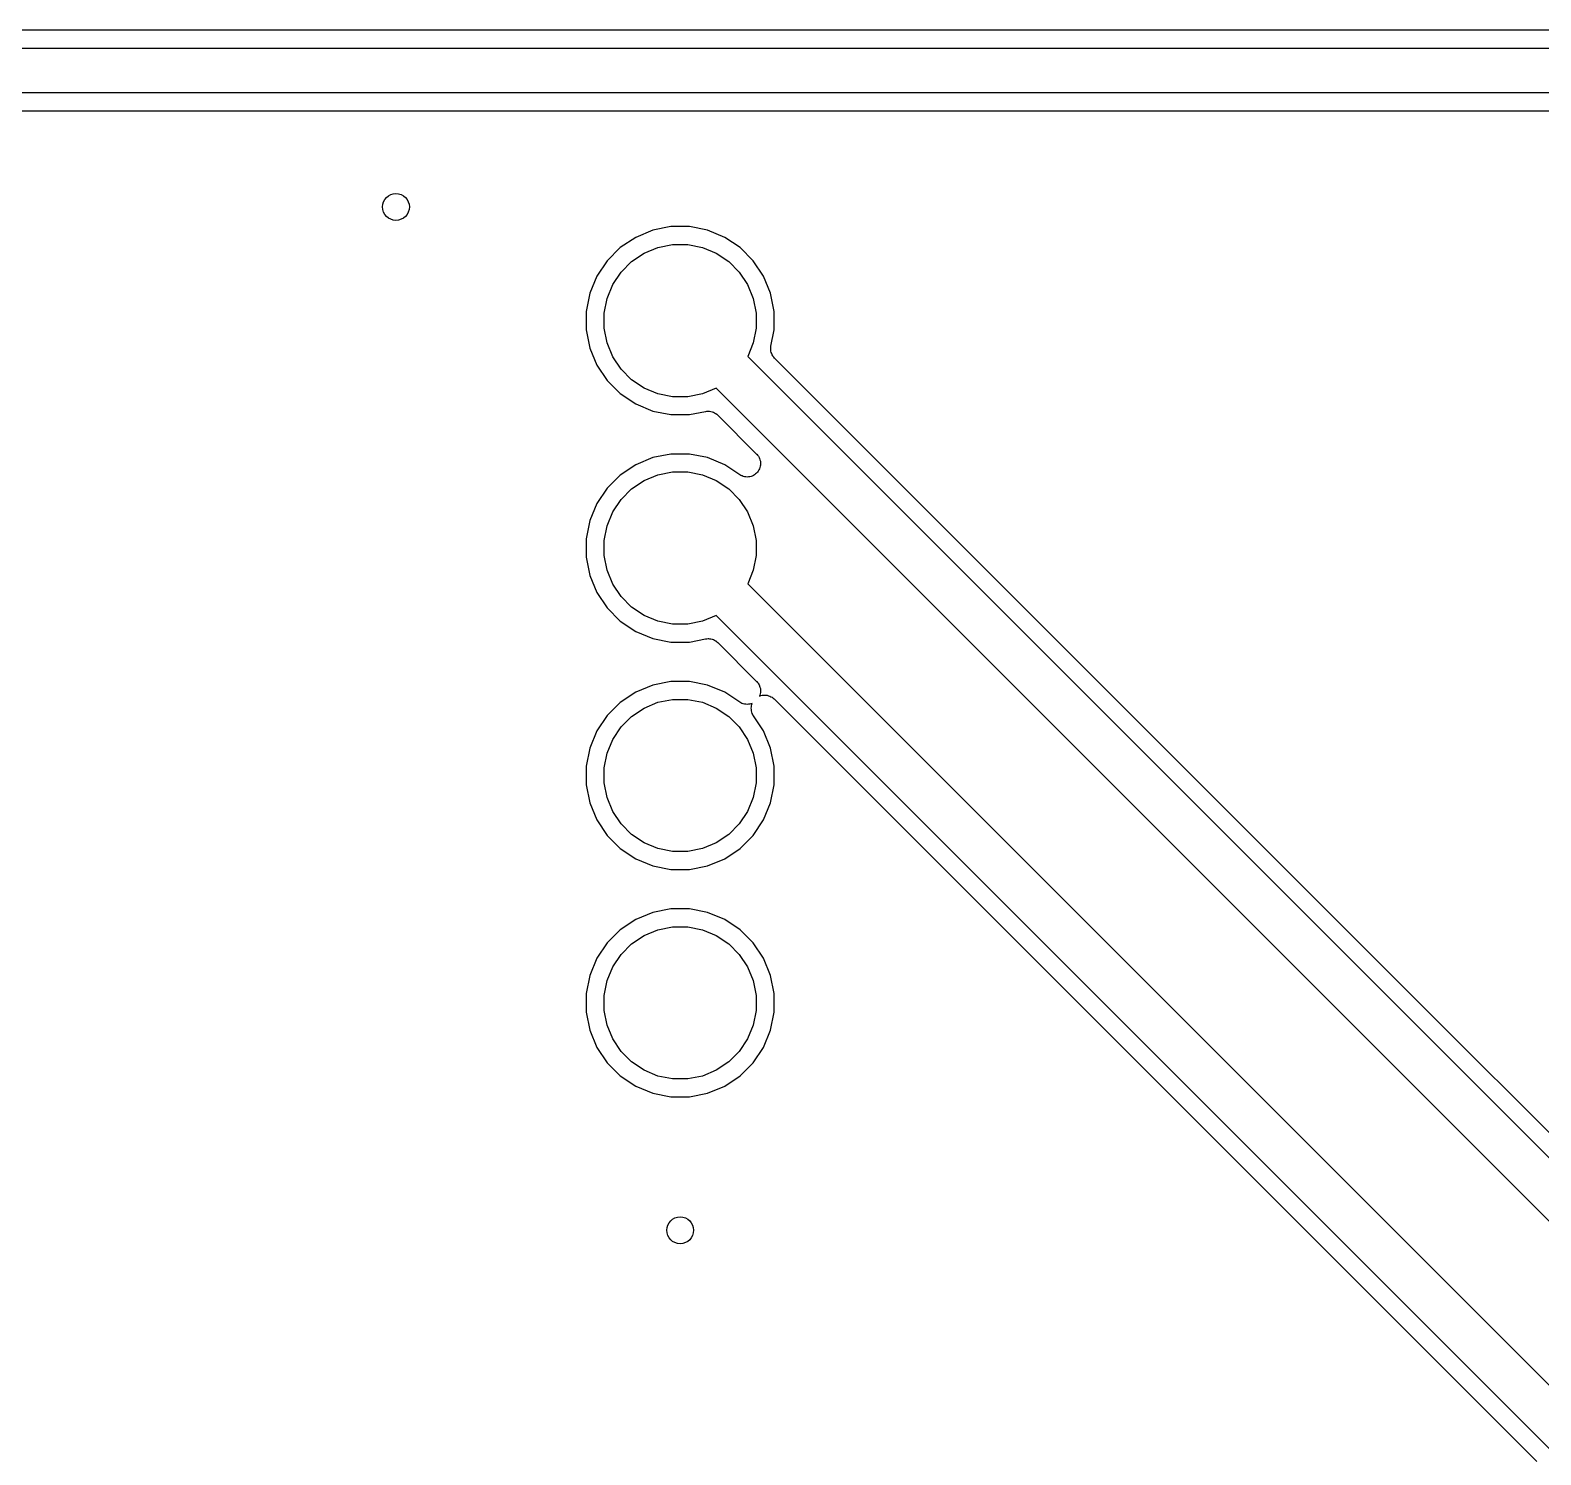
# Model space of a CAD drawing. Extents: x 86.1 to 155.4, y -71.6 to -29.3.
# Drawn here: x 103.23 to 120.1, y -63.47 to -47.56 of the extents above; entities that cross this region are included whole.
import ezdxf

# ---------------------------------------------------------------- set-up
doc = ezdxf.new("R2010")
doc.units = 0
doc.layers.add('BLACK', color=7, linetype='CONTINUOUS')

msp = doc.modelspace()

# ---------------------------------------------------------------- linework, layer by layer
at = {"layer": 'BLACK', "linetype": 'CONTINUOUS'}
for p, q in [((130.573, -47.556), (90.4535, -47.556)), ((90.4363, -47.756), (130.59, -47.756)), ((130.498, -48.256), (90.5276, -48.256)), ((90.6725, -48.456), (130.353, -48.456)), ((110.387, -49.75), (110.184, -49.7904)), ((110.593, -49.75), (110.387, -49.75)), ((110.796, -49.7904), (110.593, -49.75)), ((109.993, -49.8695), (109.821, -49.9844)), ((110.184, -49.7904), (109.993, -49.8695)), ((110.987, -49.8695), (110.796, -49.7904)), ((111.159, -49.9844), (110.987, -49.8695)), ((109.821, -49.9844), (109.674, -50.1307)), ((109.948, -50.1398), (110.087, -50.0467)), ((110.087, -50.0467), (110.242, -49.9827)), ((110.242, -49.9827), (110.406, -49.95)), ((110.406, -49.95), (110.574, -49.95)), ((110.574, -49.95), (110.738, -49.9827)), ((110.738, -49.9827), (110.893, -50.0467)), ((110.893, -50.0467), (111.032, -50.1398)), ((111.306, -50.1307), (111.159, -49.9844)), ((109.674, -50.1307), (109.56, -50.3026)), ((109.737, -50.3974), (109.83, -50.2582)), ((109.83, -50.2582), (109.948, -50.1398)), ((111.032, -50.1398), (111.15, -50.2582)), ((111.15, -50.2582), (111.243, -50.3974)), ((111.42, -50.3026), (111.306, -50.1307)), ((109.56, -50.3026), (109.48, -50.4937)), ((109.673, -50.5521), (109.737, -50.3974)), ((111.243, -50.3974), (111.307, -50.5521)), ((111.5, -50.4937), (111.42, -50.3026)), ((109.48, -50.4937), (109.44, -50.6966)), ((109.64, -50.7163), (109.673, -50.5521)), ((111.307, -50.5521), (111.34, -50.7163)), ((111.54, -50.6966), (111.5, -50.4937)), ((109.44, -50.6966), (109.44, -50.9034)), ((109.64, -50.8837), (109.64, -50.7163)), ((111.34, -50.7163), (111.34, -50.8837)), ((111.54, -50.9034), (111.54, -50.6966)), ((109.44, -50.9034), (109.48, -51.1063)), ((109.673, -51.0479), (109.64, -50.8837)), ((111.34, -50.8837), (111.307, -51.0479)), ((111.504, -51.0835), (111.54, -50.9034)), ((109.48, -51.1063), (109.56, -51.2974)), ((109.737, -51.2026), (109.673, -51.0479)), ((111.307, -51.0479), (111.244, -51.2006)), ((111.501, -51.1112), (111.503, -51.0974)), ((111.501, -51.1119), (111.501, -51.1112)), ((111.501, -51.1126), (111.501, -51.1119)), ((111.503, -51.1265), (111.501, -51.1126)), ((111.503, -51.0974), (111.504, -51.0835)), ((109.83, -51.3418), (109.737, -51.2026)), ((111.244, -51.2006), (121.516, -61.472)), ((111.504, -51.1404), (111.503, -51.1265)), ((111.504, -51.1411), (111.504, -51.1404)), ((111.504, -51.1418), (111.504, -51.1411)), ((111.508, -51.1552), (111.504, -51.1418)), ((111.512, -51.1685), (111.508, -51.1552)), ((111.512, -51.1691), (111.512, -51.1685)), ((111.513, -51.1698), (111.512, -51.1691)), ((111.519, -51.1821), (111.513, -51.1698)), ((111.525, -51.1945), (111.519, -51.1821)), ((111.526, -51.195), (111.525, -51.1945)), ((111.526, -51.1957), (111.526, -51.195)), ((111.535, -51.2065), (111.526, -51.1957)), ((111.544, -51.2173), (111.535, -51.2065)), ((111.545, -51.2183), (111.544, -51.2173)), ((111.545, -51.2184), (111.545, -51.2183)), ((111.545, -51.2188), (111.545, -51.2184)), ((111.545, -51.2184), (111.545, -51.2184)), ((118.734, -58.4079), (111.545, -51.2188)), ((109.56, -51.2974), (109.674, -51.4693)), ((109.948, -51.4602), (109.83, -51.3418)), ((110.087, -51.5533), (109.948, -51.4602)), ((109.674, -51.4693), (109.821, -51.6156)), ((109.821, -51.6156), (109.993, -51.7305)), ((110.242, -51.6173), (110.087, -51.5533)), ((110.406, -51.65), (110.242, -51.6173)), ((110.738, -51.6173), (110.574, -51.65)), ((110.891, -51.5541), (110.738, -51.6173)), ((121.227, -61.8901), (110.891, -51.5541)), ((109.993, -51.7305), (110.184, -51.8096)), ((110.574, -51.65), (110.406, -51.65)), ((110.184, -51.8096), (110.387, -51.85)), ((110.387, -51.85), (110.593, -51.85)), ((110.593, -51.85), (110.774, -51.8142)), ((110.774, -51.814), (110.776, -51.8138)), ((110.774, -51.8141), (110.774, -51.814)), ((110.774, -51.8142), (110.774, -51.8141)), ((110.774, -51.8141), (110.774, -51.8141)), ((110.776, -51.8138), (110.789, -51.8126)), ((110.789, -51.8126), (110.803, -51.8113)), ((110.803, -51.8113), (110.804, -51.8114)), ((110.804, -51.8114), (110.805, -51.8113)), ((110.805, -51.8113), (110.819, -51.8128)), ((110.819, -51.8128), (110.832, -51.8143)), ((110.832, -51.8143), (110.833, -51.8145)), ((110.833, -51.8145), (110.834, -51.8145)), ((110.834, -51.8145), (110.847, -51.8187)), ((110.847, -51.8187), (110.86, -51.8228)), ((110.86, -51.8228), (110.861, -51.8232)), ((110.861, -51.8232), (110.862, -51.8234)), ((110.862, -51.8234), (110.874, -51.8301)), ((110.874, -51.8301), (110.886, -51.8366)), ((110.886, -51.8366), (110.887, -51.8371)), ((110.887, -51.8371), (110.887, -51.8375)), ((110.887, -51.8375), (110.898, -51.8464)), ((110.898, -51.8464), (110.909, -51.8552)), ((110.909, -51.8552), (111.344, -52.2906)), ((110.387, -52.29), (110.184, -52.3304)), ((110.593, -52.29), (110.387, -52.29)), ((110.796, -52.3304), (110.593, -52.29)), ((111.344, -52.2906), (111.346, -52.292)), ((111.346, -52.292), (111.346, -52.292)), ((111.346, -52.292), (111.346, -52.292)), ((111.346, -52.292), (111.346, -52.2921)), ((111.346, -52.2921), (111.355, -52.3037)), ((111.355, -52.3037), (111.364, -52.3149)), ((109.993, -52.4095), (109.821, -52.5244)), ((110.184, -52.3304), (109.993, -52.4095)), ((110.987, -52.4095), (110.796, -52.3304)), ((111.155, -52.5214), (110.987, -52.4095)), ((111.369, -52.4681), (111.362, -52.4809)), ((111.364, -52.3149), (111.364, -52.3149)), ((111.364, -52.3149), (111.364, -52.315)), ((111.364, -52.315), (111.371, -52.3282)), ((111.376, -52.4553), (111.369, -52.4681)), ((111.371, -52.3282), (111.377, -52.3408)), ((111.381, -52.441), (111.376, -52.4551)), ((111.376, -52.4551), (111.376, -52.4552)), ((111.376, -52.4552), (111.376, -52.4553)), ((111.377, -52.3408), (111.377, -52.3409)), ((111.377, -52.3409), (111.377, -52.341)), ((111.377, -52.341), (111.381, -52.3542)), ((111.381, -52.3542), (111.386, -52.3689)), ((111.385, -52.4273), (111.381, -52.441)), ((111.387, -52.4127), (111.385, -52.4272)), ((111.385, -52.4272), (111.385, -52.4273)), ((111.385, -52.4273), (111.385, -52.4273)), ((111.386, -52.3689), (111.386, -52.369)), ((111.386, -52.369), (111.386, -52.3691)), ((111.386, -52.3691), (111.387, -52.3824)), ((111.387, -52.3824), (111.388, -52.3981)), ((111.388, -52.3982), (111.387, -52.4127)), ((111.388, -52.3981), (111.388, -52.3982)), ((111.388, -52.3982), (111.388, -52.3982)), ((109.821, -52.5244), (109.674, -52.6707)), ((109.948, -52.6798), (110.087, -52.5867)), ((110.087, -52.5867), (110.242, -52.5227)), ((110.242, -52.5227), (110.406, -52.49)), ((110.406, -52.49), (110.574, -52.49)), ((110.574, -52.49), (110.738, -52.5227)), ((110.738, -52.5227), (110.893, -52.5867)), ((110.893, -52.5867), (111.032, -52.6798)), ((111.168, -52.5282), (111.155, -52.5214)), ((111.18, -52.5351), (111.168, -52.5282)), ((111.181, -52.5352), (111.18, -52.5351)), ((111.194, -52.5393), (111.181, -52.5352)), ((111.181, -52.5352), (111.181, -52.5352)), ((111.208, -52.5437), (111.194, -52.5393)), ((111.209, -52.5437), (111.208, -52.5437)), ((111.224, -52.5452), (111.209, -52.5437)), ((111.209, -52.5437), (111.209, -52.5437)), ((111.238, -52.5467), (111.224, -52.5452)), ((111.253, -52.5452), (111.238, -52.5467)), ((111.238, -52.5467), (111.238, -52.5466)), ((111.238, -52.5466), (111.238, -52.5467)), ((111.267, -52.5439), (111.253, -52.5452)), ((111.282, -52.5395), (111.267, -52.5439)), ((111.267, -52.5439), (111.267, -52.5439)), ((111.267, -52.5439), (111.267, -52.5439)), ((111.295, -52.5355), (111.282, -52.5395)), ((111.309, -52.5282), (111.295, -52.5355)), ((111.295, -52.5355), (111.295, -52.5355)), ((111.295, -52.5355), (111.295, -52.5355)), ((111.321, -52.5219), (111.309, -52.5282)), ((111.332, -52.5125), (111.321, -52.5218)), ((111.321, -52.5218), (111.321, -52.5218)), ((111.321, -52.5218), (111.321, -52.5219)), ((111.343, -52.5035), (111.332, -52.5125)), ((111.344, -52.5034), (111.343, -52.5034)), ((111.343, -52.5034), (111.343, -52.5035)), ((111.353, -52.4926), (111.344, -52.5034)), ((111.362, -52.481), (111.353, -52.4926)), ((111.362, -52.4809), (111.362, -52.4809)), ((111.362, -52.4809), (111.362, -52.481)), ((109.674, -52.6707), (109.56, -52.8426)), ((109.737, -52.9374), (109.83, -52.7982)), ((109.83, -52.7982), (109.948, -52.6798)), ((111.032, -52.6798), (111.15, -52.7982)), ((111.15, -52.7982), (111.243, -52.9374)), ((109.56, -52.8426), (109.48, -53.0337)), ((109.673, -53.0921), (109.737, -52.9374)), ((111.243, -52.9374), (111.307, -53.0921)), ((109.48, -53.0337), (109.44, -53.2366)), ((109.64, -53.2563), (109.673, -53.0921)), ((111.307, -53.0921), (111.34, -53.2563)), ((109.44, -53.2366), (109.44, -53.4434)), ((109.64, -53.4237), (109.64, -53.2563)), ((111.34, -53.2563), (111.34, -53.4237)), ((109.44, -53.4434), (109.48, -53.6463)), ((109.673, -53.5879), (109.64, -53.4237)), ((111.34, -53.4237), (111.307, -53.5879)), ((109.48, -53.6463), (109.56, -53.8374)), ((109.737, -53.7426), (109.673, -53.5879)), ((111.307, -53.5879), (111.244, -53.7406)), ((109.83, -53.8818), (109.737, -53.7426)), ((111.244, -53.7406), (120.5, -62.996)), ((109.56, -53.8374), (109.674, -54.0093)), ((109.948, -54.0002), (109.83, -53.8818)), ((109.674, -54.0093), (109.821, -54.1556)), ((109.821, -54.1556), (109.993, -54.2705)), ((110.087, -54.0933), (109.948, -54.0002)), ((110.242, -54.1573), (110.087, -54.0933)), ((110.406, -54.19), (110.242, -54.1573)), ((110.738, -54.1573), (110.574, -54.19)), ((110.891, -54.0941), (110.738, -54.1573)), ((120.211, -63.4141), (110.891, -54.0941)), ((109.993, -54.2705), (110.184, -54.3496)), ((110.574, -54.19), (110.406, -54.19)), ((110.184, -54.3496), (110.387, -54.39)), ((110.387, -54.39), (110.593, -54.39)), ((110.593, -54.39), (110.774, -54.3542)), ((110.774, -54.354), (110.776, -54.3538)), ((110.774, -54.3541), (110.774, -54.354)), ((110.774, -54.3542), (110.774, -54.3541)), ((110.774, -54.3541), (110.774, -54.3541)), ((110.776, -54.3538), (110.789, -54.3526)), ((110.789, -54.3526), (110.803, -54.3513)), ((110.803, -54.3513), (110.804, -54.3514)), ((110.804, -54.3514), (110.805, -54.3513)), ((110.805, -54.3513), (110.819, -54.3528)), ((110.819, -54.3528), (110.832, -54.3543)), ((110.832, -54.3543), (110.833, -54.3545)), ((110.833, -54.3545), (110.834, -54.3545)), ((110.834, -54.3545), (110.847, -54.3587)), ((110.847, -54.3587), (110.86, -54.3628)), ((110.86, -54.3628), (110.861, -54.3632)), ((110.861, -54.3632), (110.862, -54.3634)), ((110.862, -54.3634), (110.874, -54.3701)), ((110.874, -54.3701), (110.886, -54.3766)), ((110.886, -54.3766), (110.887, -54.3771)), ((110.887, -54.3771), (110.887, -54.3775)), ((110.887, -54.3775), (110.898, -54.3864)), ((110.898, -54.3864), (110.909, -54.3952)), ((110.909, -54.3952), (111.344, -54.8306)), ((110.387, -54.83), (110.184, -54.8704)), ((110.593, -54.83), (110.387, -54.83)), ((110.796, -54.8704), (110.593, -54.83)), ((111.344, -54.8306), (111.346, -54.832)), ((111.346, -54.832), (111.346, -54.832)), ((111.346, -54.832), (111.346, -54.832)), ((111.346, -54.832), (111.346, -54.8321)), ((111.346, -54.8321), (111.355, -54.8432)), ((109.993, -54.9495), (109.821, -55.0644)), ((110.184, -54.8704), (109.993, -54.9495)), ((110.987, -54.9495), (110.796, -54.8704)), ((111.155, -55.0614), (110.987, -54.9495)), ((111.355, -54.8432), (111.364, -54.8548)), ((111.364, -54.8548), (111.364, -54.8549)), ((111.364, -54.8549), (111.364, -54.855)), ((111.364, -54.855), (111.371, -54.8677)), ((111.371, -54.8677), (111.377, -54.8808)), ((111.377, -54.8808), (111.377, -54.8809)), ((111.377, -54.8809), (111.377, -54.881)), ((111.377, -54.881), (111.381, -54.8939)), ((111.38, -54.9819), (111.377, -54.9929)), ((111.377, -54.9929), (111.39, -54.9889)), ((111.385, -54.9673), (111.38, -54.9819)), ((111.381, -54.8939), (111.386, -54.9089)), ((111.387, -54.9527), (111.385, -54.9672)), ((111.385, -54.9672), (111.385, -54.9673)), ((111.385, -54.9673), (111.385, -54.9673)), ((111.386, -54.9089), (111.386, -54.909)), ((111.386, -54.909), (111.386, -54.9091)), ((111.386, -54.9091), (111.387, -54.9232)), ((111.387, -54.9232), (111.388, -54.9381)), ((111.388, -54.9382), (111.387, -54.9527)), ((111.388, -54.9381), (111.388, -54.9382)), ((111.388, -54.9382), (111.388, -54.9382)), ((111.39, -54.9889), (111.405, -54.9846)), ((111.405, -54.9846), (111.419, -54.9833)), ((111.405, -54.9846), (111.405, -54.9846)), ((111.405, -54.9846), (111.405, -54.9846)), ((111.419, -54.9833), (111.434, -54.9819)), ((111.434, -54.9819), (111.434, -54.9819)), ((111.434, -54.9819), (111.434, -54.9819)), ((111.434, -54.9819), (111.449, -54.9834)), ((111.449, -54.9834), (111.463, -54.9848)), ((111.463, -54.9848), (111.463, -54.9848)), ((111.463, -54.9848), (111.463, -54.9849)), ((111.463, -54.9849), (111.477, -54.9891)), ((111.477, -54.9891), (111.491, -54.9934)), ((111.491, -54.9934), (111.491, -54.9934)), ((111.491, -54.9934), (111.491, -54.9934)), ((111.491, -54.9934), (111.504, -55.0004)), ((111.504, -55.0004), (111.517, -55.0072)), ((109.821, -55.0644), (109.674, -55.2107)), ((109.948, -55.2198), (110.087, -55.1267)), ((110.087, -55.1267), (110.242, -55.0627)), ((110.242, -55.0627), (110.406, -55.03)), ((110.406, -55.03), (110.574, -55.03)), ((110.574, -55.03), (110.738, -55.0627)), ((110.738, -55.0627), (110.893, -55.1267)), ((110.893, -55.1267), (111.032, -55.2198)), ((111.167, -55.0681), (111.155, -55.0614)), ((111.18, -55.0751), (111.167, -55.0681)), ((111.181, -55.0752), (111.18, -55.0751)), ((111.195, -55.0794), (111.181, -55.0752)), ((111.181, -55.0752), (111.181, -55.0752)), ((111.208, -55.0837), (111.195, -55.0794)), ((111.209, -55.0837), (111.208, -55.0837)), ((111.223, -55.0852), (111.209, -55.0837)), ((111.209, -55.0837), (111.209, -55.0837)), ((111.238, -55.0867), (111.223, -55.0852)), ((111.252, -55.0853), (111.238, -55.0867)), ((111.238, -55.0867), (111.238, -55.0866)), ((111.238, -55.0866), (111.238, -55.0867)), ((111.267, -55.0839), (111.252, -55.0853)), ((111.281, -55.0796), (111.267, -55.0839)), ((111.267, -55.0839), (111.267, -55.0839)), ((111.267, -55.0839), (111.267, -55.0839)), ((111.295, -55.0756), (111.281, -55.0796)), ((111.283, -55.1302), (111.285, -55.1154)), ((111.283, -55.1303), (111.283, -55.1302)), ((111.283, -55.1302), (111.283, -55.1302)), ((111.285, -55.1452), (111.283, -55.1303)), ((111.285, -55.1154), (111.287, -55.1012)), ((111.286, -55.1593), (111.285, -55.1452)), ((111.286, -55.1594), (111.286, -55.1593)), ((111.286, -55.1595), (111.286, -55.1594)), ((111.29, -55.1726), (111.286, -55.1595)), ((111.287, -55.1011), (111.291, -55.0871)), ((111.287, -55.1012), (111.287, -55.1011)), ((111.287, -55.1011), (111.287, -55.1011)), ((111.294, -55.1875), (111.29, -55.1726)), ((111.291, -55.0871), (111.295, -55.0756)), ((111.517, -55.0072), (111.517, -55.0073)), ((111.517, -55.0073), (111.517, -55.0073)), ((111.517, -55.0073), (111.529, -55.0168)), ((111.529, -55.0168), (111.539, -55.0258)), ((111.539, -55.0258), (120.057, -63.5434)), ((109.674, -55.2107), (109.56, -55.3826)), ((109.737, -55.4774), (109.83, -55.3382)), ((109.83, -55.3382), (109.948, -55.2198)), ((111.032, -55.2198), (111.15, -55.3382)), ((111.15, -55.3382), (111.243, -55.4774)), ((111.294, -55.1876), (111.294, -55.1875)), ((111.294, -55.1875), (111.294, -55.1875)), ((111.301, -55.2006), (111.294, -55.1876)), ((111.307, -55.2135), (111.301, -55.2006)), ((111.308, -55.2135), (111.307, -55.2135)), ((111.308, -55.2136), (111.308, -55.2135)), ((111.309, -55.2152), (111.308, -55.2136)), ((111.308, -55.2136), (111.308, -55.2136)), ((111.42, -55.3826), (111.309, -55.2152)), ((109.56, -55.3826), (109.48, -55.5737)), ((109.673, -55.6321), (109.737, -55.4774)), ((111.243, -55.4774), (111.307, -55.6321)), ((111.5, -55.5737), (111.42, -55.3826)), ((109.48, -55.5737), (109.44, -55.7766)), ((109.64, -55.7963), (109.673, -55.6321)), ((111.307, -55.6321), (111.34, -55.7963)), ((111.54, -55.7766), (111.5, -55.5737)), ((109.44, -55.7766), (109.44, -55.9834)), ((109.64, -55.9637), (109.64, -55.7963)), ((111.34, -55.7963), (111.34, -55.9637)), ((111.54, -55.9834), (111.54, -55.7766)), ((109.44, -55.9834), (109.48, -56.1863)), ((109.673, -56.1279), (109.64, -55.9637)), ((111.34, -55.9637), (111.307, -56.1279)), ((111.5, -56.1863), (111.54, -55.9834)), ((109.48, -56.1863), (109.56, -56.3774)), ((109.737, -56.2826), (109.673, -56.1279)), ((111.307, -56.1279), (111.243, -56.2826)), ((111.42, -56.3774), (111.5, -56.1863)), ((109.83, -56.4218), (109.737, -56.2826)), ((111.243, -56.2826), (111.15, -56.4218)), ((109.56, -56.3774), (109.674, -56.5493)), ((109.948, -56.5402), (109.83, -56.4218)), ((111.15, -56.4218), (111.032, -56.5402)), ((111.306, -56.5493), (111.42, -56.3774)), ((109.674, -56.5493), (109.821, -56.6956)), ((110.087, -56.6333), (109.948, -56.5402)), ((110.242, -56.6973), (110.087, -56.6333)), ((110.893, -56.6333), (110.738, -56.6973)), ((111.032, -56.5402), (110.893, -56.6333)), ((111.159, -56.6956), (111.306, -56.5493)), ((109.821, -56.6956), (109.993, -56.8105)), ((109.993, -56.8105), (110.184, -56.8896)), ((110.406, -56.73), (110.242, -56.6973)), ((110.574, -56.73), (110.406, -56.73)), ((110.738, -56.6973), (110.574, -56.73)), ((110.796, -56.8896), (110.987, -56.8105)), ((110.987, -56.8105), (111.159, -56.6956)), ((110.184, -56.8896), (110.387, -56.93)), ((110.387, -56.93), (110.593, -56.93)), ((110.593, -56.93), (110.796, -56.8896)), ((109.993, -57.4895), (109.821, -57.6044)), ((110.184, -57.4104), (109.993, -57.4895)), ((110.387, -57.37), (110.184, -57.4104)), ((110.593, -57.37), (110.387, -57.37)), ((110.796, -57.4104), (110.593, -57.37)), ((110.987, -57.4895), (110.796, -57.4104)), ((111.159, -57.6044), (110.987, -57.4895)), ((109.821, -57.6044), (109.674, -57.7507)), ((109.948, -57.7598), (110.087, -57.6667)), ((110.087, -57.6667), (110.242, -57.6027)), ((110.242, -57.6027), (110.406, -57.57)), ((110.406, -57.57), (110.574, -57.57)), ((110.574, -57.57), (110.738, -57.6027)), ((110.738, -57.6027), (110.893, -57.6667)), ((110.893, -57.6667), (111.032, -57.7598)), ((111.306, -57.7507), (111.159, -57.6044)), ((109.674, -57.7507), (109.56, -57.9226)), ((109.83, -57.8782), (109.948, -57.7598)), ((111.032, -57.7598), (111.15, -57.8782)), ((111.42, -57.9226), (111.306, -57.7507)), ((109.56, -57.9226), (109.48, -58.1137)), ((109.673, -58.1721), (109.737, -58.0174)), ((109.737, -58.0174), (109.83, -57.8782)), ((111.15, -57.8782), (111.243, -58.0174)), ((111.243, -58.0174), (111.307, -58.1721)), ((111.5, -58.1137), (111.42, -57.9226)), ((109.48, -58.1137), (109.44, -58.3166)), ((109.64, -58.3363), (109.673, -58.1721)), ((111.307, -58.1721), (111.34, -58.3363)), ((111.54, -58.3166), (111.5, -58.1137)), ((109.44, -58.3166), (109.44, -58.5234)), ((109.64, -58.5037), (109.64, -58.3363)), ((111.34, -58.3363), (111.34, -58.5037)), ((111.54, -58.5234), (111.54, -58.3166)), ((109.44, -58.5234), (109.48, -58.7263)), ((109.673, -58.6679), (109.64, -58.5037)), ((111.34, -58.5037), (111.307, -58.6679)), ((111.5, -58.7263), (111.54, -58.5234)), ((121.554, -61.2281), (118.734, -58.4079)), ((109.737, -58.8226), (109.673, -58.6679)), ((111.307, -58.6679), (111.243, -58.8226)), ((109.48, -58.7263), (109.56, -58.9174)), ((109.83, -58.9618), (109.737, -58.8226)), ((111.243, -58.8226), (111.15, -58.9618)), ((111.42, -58.9174), (111.5, -58.7263)), ((109.56, -58.9174), (109.674, -59.0893)), ((109.948, -59.0802), (109.83, -58.9618)), ((111.15, -58.9618), (111.032, -59.0802)), ((111.306, -59.0893), (111.42, -58.9174)), ((109.674, -59.0893), (109.821, -59.2356)), ((110.087, -59.1733), (109.948, -59.0802)), ((110.242, -59.2373), (110.087, -59.1733)), ((110.893, -59.1733), (110.738, -59.2373)), ((111.032, -59.0802), (110.893, -59.1733)), ((111.159, -59.2356), (111.306, -59.0893)), ((109.821, -59.2356), (109.993, -59.3505)), ((109.993, -59.3505), (110.184, -59.4296)), ((110.406, -59.27), (110.242, -59.2373)), ((110.574, -59.27), (110.406, -59.27)), ((110.738, -59.2373), (110.574, -59.27)), ((110.796, -59.4296), (110.987, -59.3505)), ((110.987, -59.3505), (111.159, -59.2356)), ((110.184, -59.4296), (110.387, -59.47)), ((110.387, -59.47), (110.593, -59.47)), ((110.593, -59.47), (110.796, -59.4296))]:
    msp.add_line(p, q, dxfattribs=at)
at = {"layer": 'BLACK'}
for centre in [(107.315, -49.53), (110.49, -60.96)]:
    msp.add_circle(centre, 0.15, dxfattribs=at)

doc.saveas('drawing.dxf')
